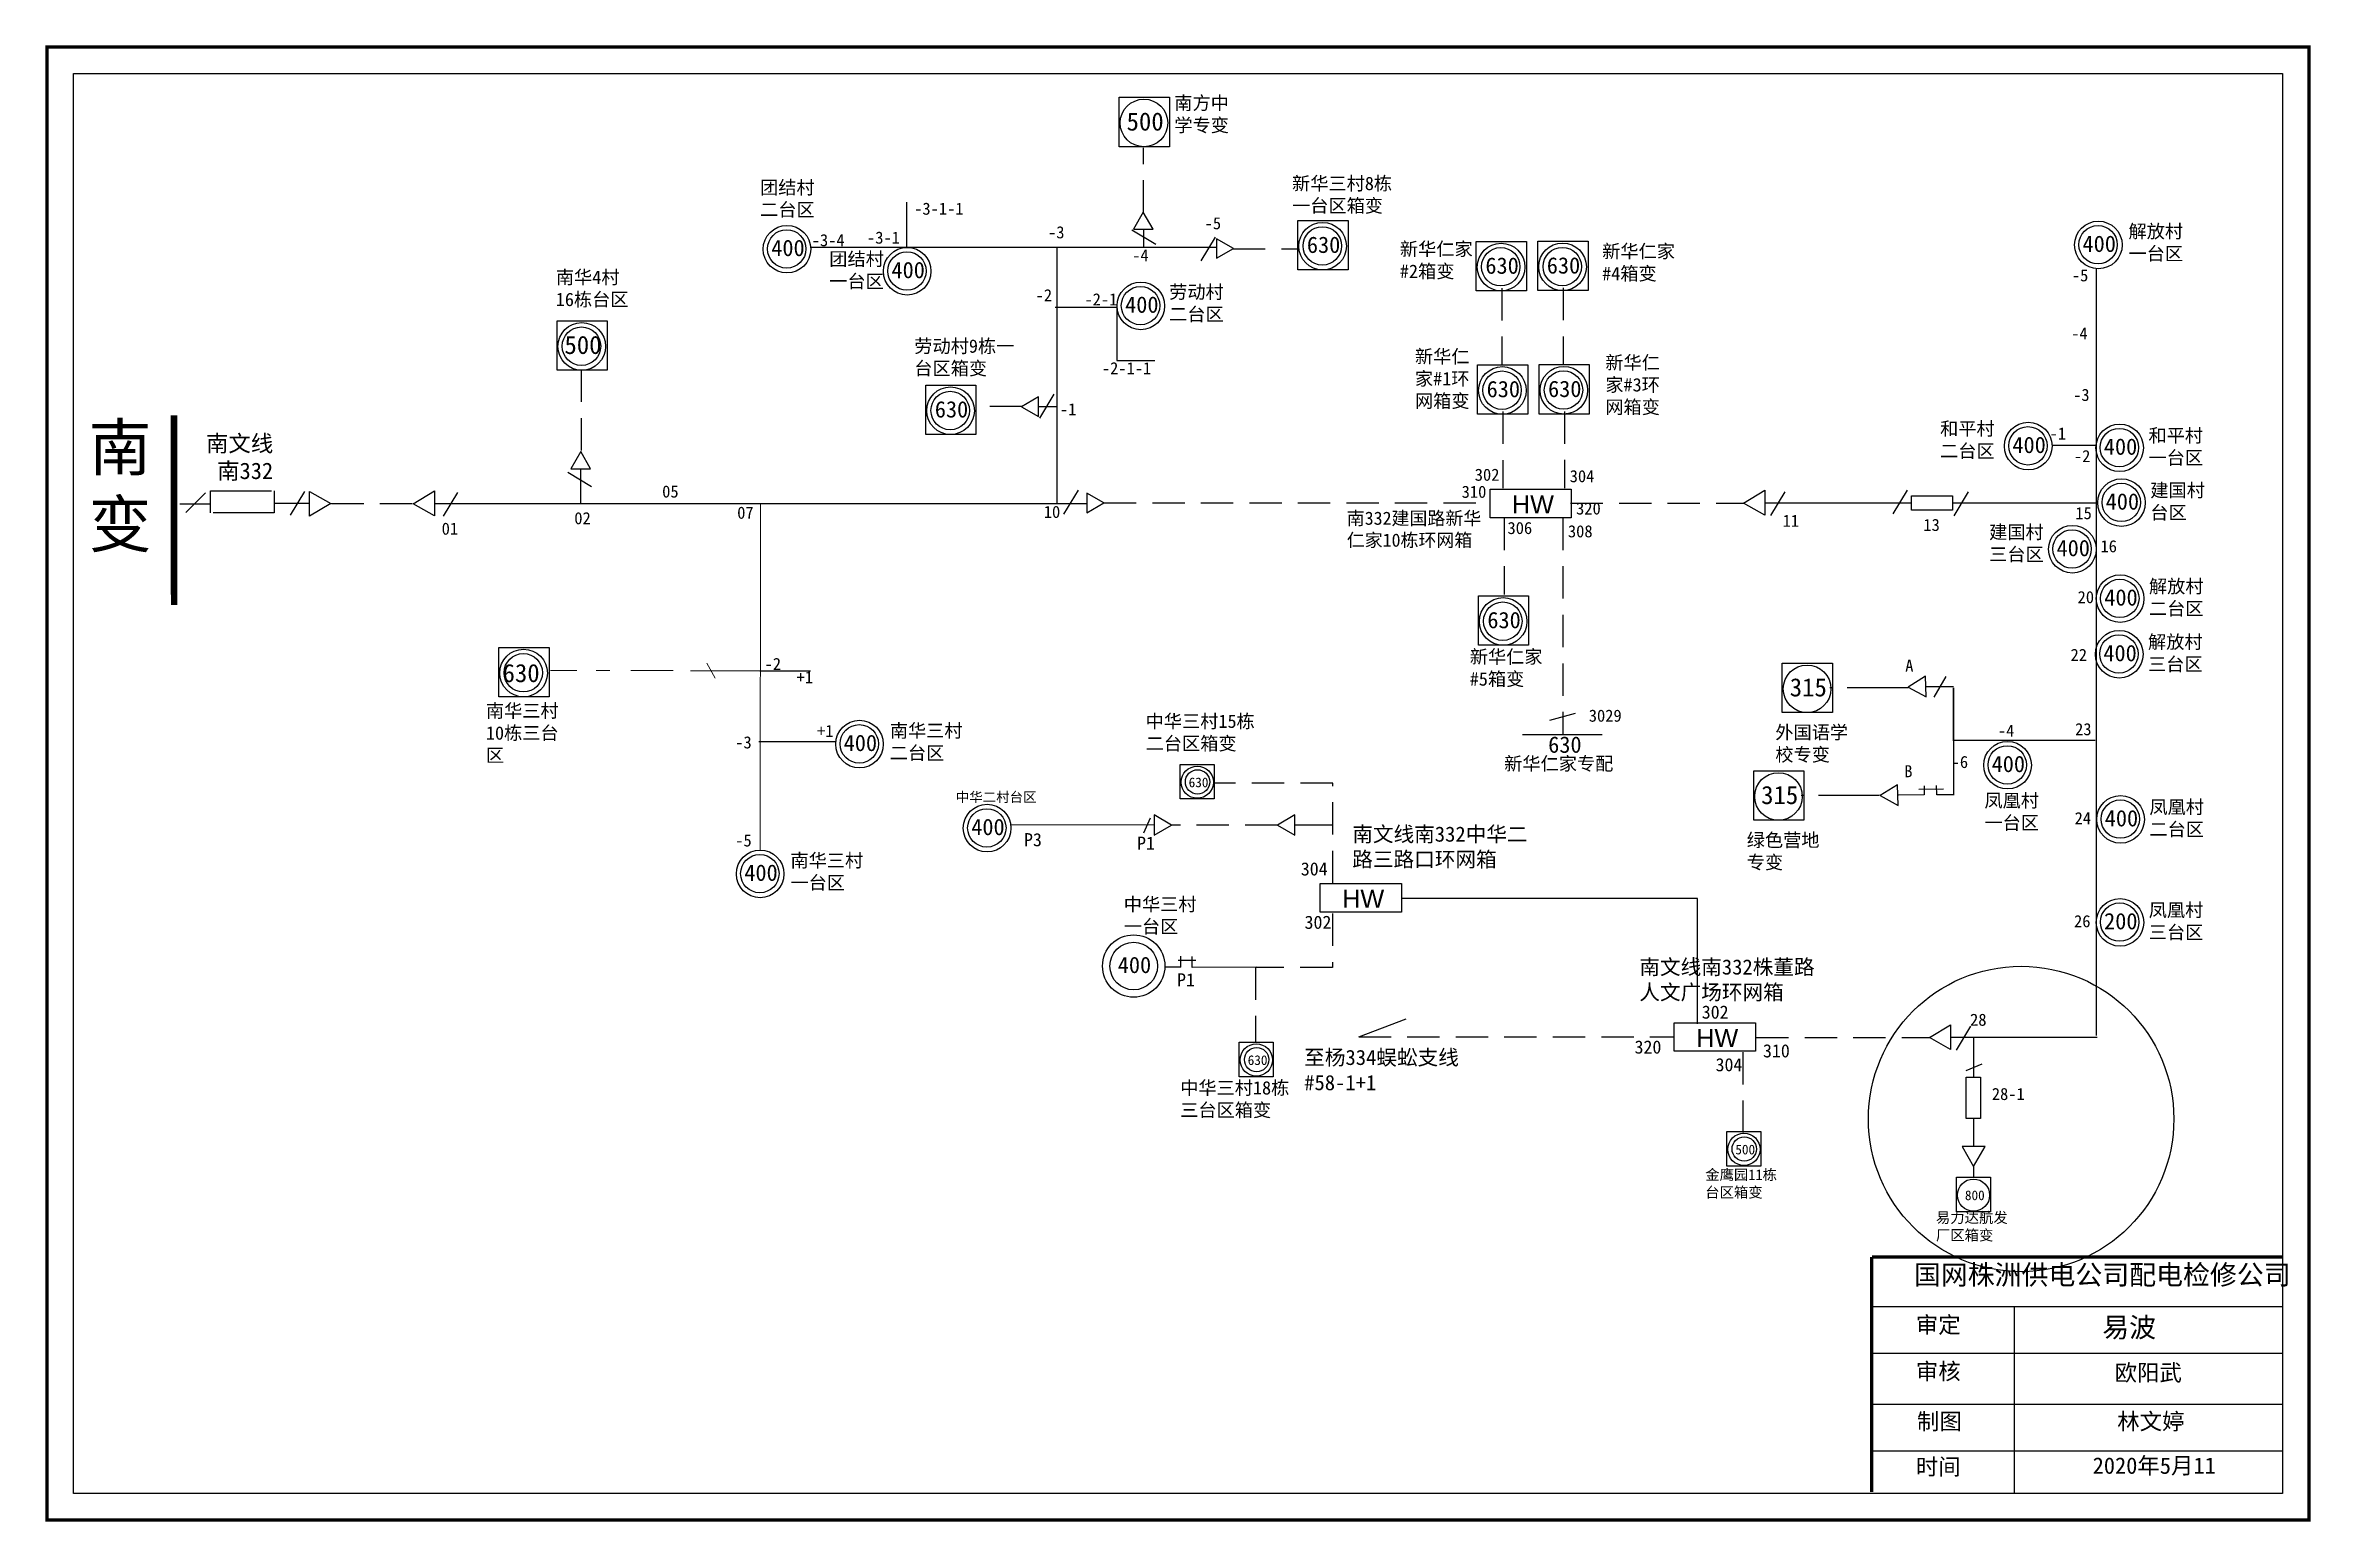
# Model space of a CAD drawing. Extents: x 0 to 344, y -1 to 224.
import ezdxf

# ---------------------------------------------------------------- set-up
doc = ezdxf.new("R2010")
doc.units = 0
doc.header["$LTSCALE"] = 0.774411
doc.linetypes.add('ACAD_ISO02W100', pattern=[15, 12, -3])
doc.linetypes.add('DASHED2', pattern=[9.525, 6.35, -3.175])
doc.layers.get('0').update_dxf_attribs({"linetype": 'CONTINUOUS'})
doc.styles.add('hztxt_txtstyle_0.00_0_0', font='', dxfattribs={"bigfont": 'hztxt.shx'})
doc.styles.add('SimSun_txtstyle_2.03_0_0', font='', dxfattribs={"height": 2.028538})
doc.styles.add('SimSun_txtstyle_2.50_0_0', font='', dxfattribs={"height": 2.5})
doc.styles.add('SimSun_txtstyle_3.04_0_0', font='', dxfattribs={"height": 3.042807})
doc.styles.get("Standard").update_dxf_attribs({"font": '', "height": 2.5})
doc.styles.add('字体', font='simkai_0.ttf', dxfattribs={"height": 2.5})
doc.styles.get('hztxt_txtstyle_0.00_0_0').set_extended_font_data('hztxt')
doc.styles.get('SimSun_txtstyle_2.03_0_0').set_extended_font_data('SimSun')
doc.styles.get('SimSun_txtstyle_2.50_0_0').set_extended_font_data('SimSun')
doc.styles.get('SimSun_txtstyle_3.04_0_0').set_extended_font_data('SimSun')
doc.styles.get('Standard').set_extended_font_data('SimSun')

msp = doc.modelspace()

# ---------------------------------------------------------------- linework, layer by layer
at = {"linetype": 'DASHED2'}
for p, q in [((166.59, 198.4), (166.59, 208.26)), ((180.2, 192.9), (190.05, 192.9)), ((221.06, 186.92), (221.06, 175.26)), ((230.4, 186.95), (230.4, 175.29)), ((81.08, 174.52), (81.08, 161.95)), ((148.12, 168.92), (141.17, 168.92)), ((221.25, 168.14), (221.25, 156.49)), ((230.59, 168.17), (230.59, 156.52)), ((43.1, 154.14), (55.67, 154.14)), ((160.56, 154.25), (219.36, 154.25)), ((221.45, 151.99), (221.45, 140.34)), ((230.38, 151.99), (230.38, 119)), ((231.53, 154.24), (257.95, 154.24)), ((195.36, 111.66), (177.43, 111.66)), ((195.36, 96.45), (195.36, 111.66)), ((195.33, 91.81), (195.33, 83.63)), ((195.33, 83.63), (183.62, 83.63)), ((183.62, 83.63), (183.62, 72.21)), ((199.33, 73.1), (247.29, 73.1)), ((259.77, 72.99), (286.19, 72.99))]:
    msp.add_line(p, q, dxfattribs=at)
at = {"linetype": 'Continuous'}
for p, q in [((130.61, 193.22), (130.61, 199.97)), ((177.67, 193.1), (115.99, 193.1)), ((153.44, 154.12), (153.44, 193.08)), ((168.45, 193.55), (164.82, 195.74)), ((166.6, 195.93), (166.6, 193.13)), ((175.35, 191.04), (177.54, 194.67)), ((311.47, 189.92), (311.47, 73.28)), ((162.65, 183.98), (153.18, 183.98)), ((162.54, 183.96), (162.54, 175.93)), ((162.54, 175.93), (168.31, 175.93)), ((150.6, 168.93), (153.4, 168.93)), ((152.98, 170.77), (150.79, 167.15)), ((311.5, 162.98), (304.87, 162.98)), ((82.67, 156.7), (79.04, 158.89)), ((81.03, 154.14), (81.03, 159.49)), ((23.96, 155.79), (20.97, 152.79)), ((36.87, 152.37), (39.06, 155.99)), ((39.78, 152.22), (39.78, 155.99)), ((39.78, 155.99), (43.01, 154.17)), ((55.53, 154.12), (58.77, 156.07)), ((58.77, 156.07), (58.77, 152.31)), ((60.13, 152.22), (62.31, 155.85)), ((154.5, 152.56), (156.69, 156.19)), ((257.85, 154.22), (261.09, 156.17)), ((261.09, 156.17), (261.09, 152.41)), ((261.99, 152.32), (264.18, 155.95)), ((280.59, 152.58), (282.78, 156.21)), ((289.86, 152.31), (292.05, 155.94)), ((34.41, 154.24), (39.67, 154.24)), ((43.01, 154.17), (39.78, 152.22)), ((58.77, 152.31), (55.53, 154.12)), ((58.8, 154.15), (157.92, 154.15)), ((261.09, 152.41), (257.85, 154.22)), ((261.07, 154.29), (283.36, 154.29)), ((289.78, 154.26), (311.47, 154.26)), ((108.26, 128.72), (115.98, 128.72)), ((288.61, 127.88), (286.77, 124.74)), ((289.78, 126.31), (285.6, 126.31)), ((289.78, 118.1), (289.78, 126.13)), ((289.78, 126.13), (289.78, 109.81)), ((228.4, 121.2), (232.3, 122.27)), ((108.08, 117.97), (119.79, 117.97)), ((224.21, 119.04), (236.32, 119.04)), ((311.32, 118.13), (289.72, 118.13)), ((284.5, 110.74), (288.23, 110.79)), ((285.31, 111.24), (285.31, 109.88)), ((287.22, 109.88), (287.17, 111.29)), ((285.31, 109.88), (281.38, 109.83)), ((289.74, 109.88), (287.22, 109.88)), ((250.84, 94.11), (205.94, 94.11)), ((250.84, 75.06), (250.84, 94.11)), ((199.33, 73.1), (206.51, 75.79)), ((286.09, 72.97), (289.33, 74.92)), ((289.33, 71.16), (286.09, 72.97)), ((289.31, 73.04), (311.6, 73.04)), ((289.33, 74.92), (289.33, 71.16)), ((290.23, 71.07), (292.42, 74.7)), ((292.82, 73.06), (292.82, 66.94)), ((291.71, 67.98), (294.12, 68.97)), ((292.82, 53.36), (292.82, 51.77)), ((277.35, 32.1), (339.71, 32.1)), ((298.99, 32.09), (298.99, 3.76)), ((277.35, 25), (339.71, 25)), ((277.35, 17.25), (339.71, 17.25)), ((277.35, 10.14), (339.71, 10.14))]:
    msp.add_line(p, q, dxfattribs=at)
at = {"linetype": 'ACAD_ISO02W100'}
for p, q in [((24.72, 154.06), (20.04, 154.06)), ((282.87, 126.16), (270.96, 126.16)), ((278.52, 109.78), (266.61, 109.78))]:
    msp.add_line(p, q, dxfattribs=at)
at = {"color": 7, "linetype": 'Continuous', "lineweight": 0, "ltscale": 1.146922}
msp.add_line((108.36, 154.15), (108.3, 101.47), dxfattribs=at)
at = {"color": 7, "linetype": 'Continuous', "lineweight": 0, "ltscale": 0.819825}
msp.add_line((80.42, 128.79), (76.42, 128.79), dxfattribs=at)
at = {"color": 7, "linetype": 'DASHED2', "lineweight": 0, "ltscale": 1.30096}
msp.add_line((95.05, 128.79), (83.36, 128.79), dxfattribs=at)
at = {"color": 7, "linetype": 'Continuous', "lineweight": 0, "ltscale": 0.983301}
for p, q in [((108.26, 128.72), (97.7, 128.72)), ((100.17, 129.87), (101.45, 127.61))]:
    msp.add_line(p, q, dxfattribs=at)
at = {"linetype": 'ByBlock'}
msp.add_line((183.74, 83.68), (174, 83.64), dxfattribs=at)
at = {"color": 0, "linetype": 'DASHED2'}
for p, q in [((257.71, 70.76), (257.71, 58.55)), ((292.79, 60.67), (292.79, 56.35))]:
    msp.add_line(p, q, dxfattribs=at)
at = {"linetype": 'Continuous', "const_width": 0.5}
msp.add_lwpolyline([(-0.15, 223.58), (343.83, 223.58), (343.83, -0.39), (-0.15, -0.39)], close=True, dxfattribs=at)
at = {"linetype": 'Continuous'}
for points in [[(3.9, 219.53), (339.78, 219.53), (339.78, 3.66), (3.9, 3.66)], [(166.56, 198.48), (165.06, 195.89), (168.05, 195.89)], [(180.27, 192.93), (177.68, 194.42), (177.68, 191.44)], [(148.05, 168.88), (150.64, 167.39), (150.64, 170.38)], [(81.01, 162.05), (79.51, 159.46), (82.5, 159.46)], [(160.56, 154.26), (157.97, 155.76), (157.97, 152.77)], [(283.35, 155.33), (289.62, 155.33), (289.62, 153.15), (283.35, 153.15)], [(282.87, 126.26), (285.6, 124.78), (285.52, 127.89)], [(278.61, 109.76), (281.34, 108.27), (281.26, 111.38)], [(170.87, 105.28), (168.2, 106.82), (168.2, 103.74)], [(186.95, 105.28), (189.62, 103.74), (189.62, 106.82)], [(291.71, 60.67), (291.71, 66.94), (293.88, 66.94), (293.88, 60.67)], [(292.82, 53.36), (294.58, 56.4), (291.06, 56.4)]]:
    msp.add_lwpolyline(points, close=True, dxfattribs=at)
at = {"color": 0, "linetype": 'Continuous'}
for points in [[(162.89, 215.92), (170.53, 215.92), (170.53, 208.41), (162.89, 208.41)], [(190.06, 197.19), (197.7, 197.19), (197.7, 189.69), (190.06, 189.69)], [(217.2, 194.02), (224.84, 194.02), (224.84, 186.52), (217.2, 186.52)], [(226.55, 194.05), (234.19, 194.05), (234.19, 186.55), (226.55, 186.55)], [(77.41, 181.95), (85.05, 181.95), (85.05, 174.44), (77.41, 174.44)], [(217.39, 175.25), (225.03, 175.25), (225.03, 167.74), (217.39, 167.74)], [(226.74, 175.28), (234.38, 175.28), (234.38, 167.77), (226.74, 167.77)], [(133.48, 172.17), (141.12, 172.17), (141.12, 164.66), (133.48, 164.66)], [(217.51, 140.13), (225.15, 140.13), (225.15, 132.63), (217.51, 132.63)], [(68.56, 132.29), (76.2, 132.29), (76.2, 124.78), (68.56, 124.78)], [(263.73, 129.89), (271.37, 129.89), (271.37, 122.38), (263.73, 122.38)], [(172.18, 114.5), (177.33, 114.5), (177.33, 109.24), (172.18, 109.24)], [(259.38, 113.52), (267.02, 113.52), (267.02, 106.01), (259.38, 106.01)], [(181.15, 72.27), (186.31, 72.27), (186.31, 67.01), (181.15, 67.01)], [(255.3, 58.68), (260.46, 58.68), (260.46, 53.42), (255.3, 53.42)], [(290.22, 51.73), (295.37, 51.73), (295.37, 46.46), (290.22, 46.46)]]:
    msp.add_lwpolyline(points, close=True, dxfattribs=at)
at = {"linetype": 'Continuous'}
for points, const_width in [([(19.17, 167.56), (19.19, 138.74)], 1), ([(277.31, 39.61), (277.31, 3.88)], 0.5), ([(277.35, 39.61), (339.71, 39.61)], 0.5)]:
    msp.add_lwpolyline(points, dxfattribs=dict(at, const_width=const_width))
at = {"linetype": 'ACAD_ISO02W100'}
msp.add_lwpolyline([(34.4, 156.07), (34.4, 152.73), (24.72, 152.73), (24.72, 156.07)], close=True, dxfattribs=at)
at = {"color": 0}
for points in [[(219.29, 156.34), (231.64, 156.34), (231.64, 152.01), (219.29, 152.01)], [(193.48, 96.37), (205.83, 96.37), (205.83, 92.04), (193.48, 92.04)], [(247.31, 75.22), (259.66, 75.22), (259.66, 70.88), (247.31, 70.88)]]:
    msp.add_lwpolyline(points, close=True, dxfattribs=at)
at = {"linetype": 'Continuous'}
for points in [[(168.2, 105.28), (146.39, 105.32)], [(166.65, 104.1), (167.64, 106.35)], [(195.21, 105.28), (189.62, 105.28)], [(172.28, 83.67), (169.83, 83.67)], [(171.86, 84.73), (174.55, 84.73)], [(172.28, 83.67), (172.29, 85.32)], [(174, 83.64), (174, 85.3)]]:
    msp.add_lwpolyline(points, dxfattribs=at)
at = {"linetype": 'DASHED2'}
msp.add_lwpolyline([(186.95, 105.28), (170.87, 105.28)], dxfattribs=at)
at = {"color": 0, "linetype": 'Continuous'}
for centre, radius in [((166.66, 212.02), 3.62), ((112.38, 192.83), 3.62), ((193.83, 193.29), 3.62), ((311.79, 193.47), 3.62), ((311.74, 193.51), 2.92), ((112.34, 192.87), 2.92), ((130.66, 189.48), 3.62), ((193.79, 193.33), 2.92), ((220.97, 190.12), 3.62), ((220.92, 190.16), 2.92), ((230.32, 190.15), 3.62), ((230.27, 190.19), 2.92), ((130.62, 189.51), 2.92), ((166.19, 184.21), 3.62), ((166.14, 184.25), 2.92), ((81.18, 178.05), 3.62), ((81.13, 178.08), 2.92), ((221.16, 171.35), 3.62), ((221.12, 171.39), 2.92), ((230.51, 171.38), 3.62), ((230.46, 171.42), 2.92), ((137.25, 168.27), 3.62), ((137.2, 168.3), 2.92), ((301.13, 162.89), 3.62), ((301.08, 162.93), 2.92), ((315.03, 162.63), 3.62), ((314.98, 162.67), 2.92), ((315.31, 154.3), 3.62), ((315.27, 154.33), 2.92), ((307.84, 147.21), 3.62), ((307.8, 147.25), 2.92), ((315.1, 139.7), 3.62), ((315.05, 139.74), 2.92), ((221.28, 136.23), 3.62), ((221.23, 136.27), 2.92), ((314.96, 131.25), 3.62), ((72.33, 128.39), 3.62), ((72.28, 128.43), 2.92), ((314.91, 131.29), 2.92), ((267.5, 125.99), 3.62), ((123.41, 117.58), 3.62), ((123.37, 117.62), 2.92), ((297.98, 114.38), 3.62), ((297.93, 114.42), 2.92), ((263.15, 109.62), 3.62), ((142.81, 104.81), 3.62), ((142.77, 104.84), 2.92), ((315.17, 106.14), 3.62), ((315.12, 106.18), 2.92), ((108.3, 97.85), 3.62), ((108.25, 97.89), 2.92), ((315.08, 90.48), 3.62), ((315.03, 90.52), 2.92), ((165.1, 83.84), 4.74), ((165.1, 83.84), 3.62)]:
    msp.add_circle(centre, radius, dxfattribs=at)
at = {"color": 7}
for centre in [(174.77, 111.79), (183.75, 69.56), (257.9, 55.97), (292.81, 49.01)]:
    msp.add_circle(centre, 2.45, dxfattribs=at)
at = {"color": 7, "linetype": 'Continuous'}
for centre in [(174.81, 111.84), (183.79, 69.61), (257.94, 56.02)]:
    msp.add_circle(centre, 1.85, dxfattribs=at)
at = {"color": 1, "linetype": 'Continuous'}
msp.add_circle((300.05, 60.59), 23.22, dxfattribs=at)

# ---------------------------------------------------------------- texts
at = {"attachment_point": 1}
for s, insert, char_height, width in [('{\\H0.9086x;500}', (164.02, 213.63), 3.0428, 6.4001), ('{\\H0.9086x;400}', (109.99, 194.27), 2.7385, 5.7601), ('{\\H0.9086x;630}', (191.44, 194.75), 2.7385, 5.7601), ('{\\H0.9086x;400}', (309.38, 194.9), 2.7385, 5.7601), ('{\\H0.9086x;400}', (128.27, 190.91), 2.7385, 5.7601), ('{\\H0.9086x;630}', (218.58, 191.58), 2.7385, 5.7601), ('{\\H0.9086x;630}', (227.92, 191.61), 2.7385, 5.7601), ('{\\H0.9086x;400}', (163.8, 185.65), 2.7385, 5.7601), ('{\\H0.9086x;500}', (78.54, 179.66), 3.0428, 6.4001), ('{\\H0.9086x;630}', (218.77, 172.81), 2.7385, 5.7601), ('{\\H0.9086x;630}', (228.11, 172.84), 2.7385, 5.7601), ('{\\H0.9086x;630}', (134.86, 169.73), 2.7385, 5.7601), ('{\\H0.9086x;400}', (298.72, 164.32), 2.7385, 5.7601), ('{\\H0.9086x;400}', (312.62, 164.06), 2.7385, 5.7601), ('{\\H0.9086x;400}', (312.9, 155.72), 2.7385, 5.7601), ('{\\H0.9086x;400}', (305.43, 148.64), 2.7385, 5.7601), ('{\\H0.9086x;400}', (312.69, 141.13), 2.7385, 5.7601), ('{\\H0.9086x;630}', (218.88, 137.69), 2.7385, 5.7601), ('{\\H0.9086x;400}', (312.55, 132.67), 2.7385, 5.7601), ('{\\H0.9086x;315}', (264.86, 127.6), 3.0428, 6.4001), ('{\\H0.9086x;400}', (121, 119.01), 2.7385, 5.7601), ('{\\H0.9086x;630}', (228.13, 118.75), 2.7385, 5.7601), ('{\\H0.9086x;400}', (295.56, 115.81), 2.7385, 5.7601), ('630', (173.46, 112.5), 1.472, 3.0961), ('{\\H0.9086x;315}', (260.51, 111.23), 3.0428, 6.4001), ('{\\H0.9086x;400}', (312.76, 107.56), 2.7385, 5.7601), ('{\\H0.9086x;400}', (140.4, 106.23), 2.7385, 5.7601), ('P3', (148.42, 104.05), 2, 4.8377), ('P1', (165.61, 103.52), 2, 4.8377), ('{\\H0.9086x;400}', (105.89, 99.28), 2.7385, 5.7601), ('304', (190.51, 99.61), 2, 4.8377), ('302', (191.08, 91.5), 2, 4.8377), ('{\\H0.9086x;200}', (312.66, 91.91), 2.7385, 5.7601), ('{\\H0.9086x;400}', (162.68, 85.26), 2.7385, 5.7601), ('P1', (171.69, 82.74), 2, 4.8377), ('302', (251.48, 77.84), 2, 4.8377), ('320', (241.26, 72.53), 2, 4.8377), ('630', (182.44, 70.27), 1.472, 3.0961), ('304', (253.58, 69.84), 2, 4.8377), ('310', (260.79, 71.95), 2, 4.8377), ('500', (256.59, 56.68), 1.472, 3.0961), ('800', (291.5, 49.72), 1.472, 3.0961)]:
    msp.add_mtext(s, dxfattribs=dict(at, insert=insert, char_height=char_height, width=width))
at = {"color": 7, "attachment_point": 1}
for s, insert, char_height, width in [('南方中学专变', (171.28, 216.08), 2.029, 10.6949), ('团结村二台区', (108.29, 203.23), 2.029, 9.1801), ('新华三村8栋一台区箱变', (189.18, 203.84), 2.0285, 16.232), ('解放村一台区', (316.37, 196.56), 2.029, 9.5895), ('新华仁家#2箱变', (205.58, 193.87), 2.029, 11.7773), ('新华仁家#4箱变', (236.34, 193.53), 2.029, 11.7773), ('南华4村16栋台区', (77.23, 189.59), 2.029, 11.1715), ('团结村一台区', (118.81, 192.35), 2.029, 9.1801), ('劳动村二台区', (170.49, 187.35), 2.029, 9.1801), ('劳动村9栋一台区箱变', (131.74, 179.11), 2.029, 16.2202), ('新华仁家#1环网箱变', (207.87, 177.54), 2.029, 10.6949), ('新华仁家#3环网箱变', (236.82, 176.61), 2.029, 10.6949), ('和平村二台区', (287.72, 166.55), 2.029, 9.5895), ('和平村一台区', (319.41, 165.52), 2.029, 9.5895), ('建国村台区', (319.69, 157.19), 2.029, 9.5895), ('建国村三台区', (295.18, 150.83), 2.029, 9.5895), ('解放村二台区', (319.48, 142.59), 2.029, 9.5895), ('解放村三台区', (319.34, 134.14), 2.029, 9.5895), ('新华仁家#5箱变', (216.2, 131.88), 2.029, 12.058), ('南华三村二台区', (128.01, 120.64), 2.029, 11.9225), ('中华三村15栋二台区箱变', (166.92, 122.08), 2.0285, 17.1447), ('外国语学校专变', (262.67, 120.39), 2.029, 13.431), ('新华仁家专配', (221.43, 115.63), 2.029, 17.5898), ('中华二村台区', (138.05, 110.28), 1.5, 17.1447), ('凤凰村一台区', (294.46, 110.02), 2.029, 9.5895), ('凤凰村二台区', (319.55, 109.03), 2.029, 9.5895), ('绿色营地专变', (258.32, 104.01), 2.029, 13.431), ('南华三村一台区', (112.9, 100.91), 2.029, 11.9225), ('中华三村一台区', (163.59, 94.25), 2.029, 13.5832), ('凤凰村三台区', (319.45, 93.37), 2.029, 9.5895), ('中华三村18栋三台区箱变', (172.17, 66.34), 2.0285, 17.1447)]:
    msp.add_mtext(s, dxfattribs=dict(at, insert=insert, char_height=char_height, width=width))
at = {"attachment_point": 1}
for s, insert, char_height, width, style in [('{\\fSimSun|b0|i0|c134|p2;-3-1-1}', (131.72, 199.91), 1.84, 4.8234, 'hztxt_txtstyle_0.00_0_0'), ('{\\fSimSun|b0|i0|c134|p2;-5}', (175.89, 197.7), 1.84, 4.8234, 'hztxt_txtstyle_0.00_0_0'), ('{\\fSimSun|b0|i0|c134|p2;-3-4}', (116.14, 195.12), 1.84, 4.8234, 'hztxt_txtstyle_0.00_0_0'), ('{\\fSimSun|b0|i0|c134|p2;-3-1}', (124.55, 195.51), 1.84, 4.8234, 'hztxt_txtstyle_0.00_0_0'), ('{\\fSimSun|b0|i0|c134|p2;-3}', (152.08, 196.32), 1.84, 4.8234, 'hztxt_txtstyle_0.00_0_0'), ('{\\fSimSun|b0|i0|c134|p2;-4}', (164.87, 192.81), 1.84, 4.8234, 'hztxt_txtstyle_0.00_0_0'), ('{\\fSimSun|b0|i0|c134|p2;-5}', (307.76, 189.78), 1.84, 4.8234, 'hztxt_txtstyle_0.00_0_0'), ('{\\fSimSun|b0|i0|c134|p2;-2}', (150.19, 186.75), 1.84, 4.8234, 'hztxt_txtstyle_0.00_0_0'), ('{\\fSimSun|b0|i0|c134|p2;-2-1}', (157.61, 186.12), 1.84, 4.8234, 'hztxt_txtstyle_0.00_0_0'), ('{\\fSimSun|b0|i0|c134|p2;-4}', (307.66, 180.94), 1.84, 4.8234, 'hztxt_txtstyle_0.00_0_0'), ('{\\fSimSun|b0|i0|c134|p2;-2-1-1}', (160.26, 175.65), 1.84, 4.8234, 'hztxt_txtstyle_0.00_0_0'), ('{\\fSimSun|b0|i0|c134|p2;-1}', (153.89, 169.42), 1.84, 4.8234, 'hztxt_txtstyle_0.00_0_0'), ('{\\fSimSun|b0|i0|c134|p2;-3}', (307.95, 171.6), 1.84, 4.8234, 'hztxt_txtstyle_0.00_0_0'), ('{\\fSimSun|b0|i0|c134|p2;-1}', (304.38, 165.73), 1.84, 4.8234, 'hztxt_txtstyle_0.00_0_0'), ('{\\fSimSun|b0|i0|c134|p2;-2}', (308.07, 162.29), 1.84, 4.8234, 'hztxt_txtstyle_0.00_0_0'), ('{\\fSimSun|b0|i0|c134|p2;302}', (216.96, 159.46), 1.84, 4.8234, 'hztxt_txtstyle_0.00_0_0'), ('{\\fSimSun|b0|i0|c134|p2;304}', (231.4, 159.24), 1.84, 4.8234, 'hztxt_txtstyle_0.00_0_0'), ('{\\fSimSun|b0|i0|c134|p2;05}', (93.4, 156.91), 1.84, 4.8234, 'hztxt_txtstyle_0.00_0_0'), ('{\\fSimSun|b0|i0|c134|p2;310}', (214.97, 156.87), 1.84, 4.8234, 'hztxt_txtstyle_0.00_0_0'), ('{\\fSimSun|b0|i0|c134|p2;02}', (80.04, 152.85), 1.84, 4.8234, 'hztxt_txtstyle_0.00_0_0'), ('{\\fSimSun|b0|i0|c134|p2;07}', (104.81, 153.69), 1.84, 4.8234, 'hztxt_txtstyle_0.00_0_0'), ('{\\fSimSun|b0|i0|c134|p2;10}', (151.43, 153.81), 1.84, 4.8234, 'hztxt_txtstyle_0.00_0_0'), ('{\\fSimSun|b0|i0|c134|p2;320}', (232.37, 154.33), 1.84, 4.8234, 'hztxt_txtstyle_0.00_0_0'), ('{\\fSimSun|b0|i0|c134|p2;11}', (263.78, 152.46), 1.84, 4.8234, 'hztxt_txtstyle_0.00_0_0'), ('{\\fSimSun|b0|i0|c134|p2;13}', (285.18, 151.83), 1.84, 4.8234, 'hztxt_txtstyle_0.00_0_0'), ('{\\fSimSun|b0|i0|c134|p2;15}', (308.29, 153.62), 1.84, 4.8234, 'hztxt_txtstyle_0.00_0_0'), ('{\\fSimSun|b0|i0|c134|p2;01}', (59.87, 151.26), 1.84, 4.8234, 'hztxt_txtstyle_0.00_0_0'), ('{\\fSimSun|b0|i0|c134|p2;306}', (221.94, 151.36), 1.84, 4.8234, 'hztxt_txtstyle_0.00_0_0'), ('{\\fSimSun|b0|i0|c134|p2;308}', (231.13, 150.86), 1.84, 4.8234, 'hztxt_txtstyle_0.00_0_0'), ('{\\fSimSun|b0|i0|c134|p2;16}', (312.11, 148.59), 1.84, 4.8234, 'hztxt_txtstyle_0.00_0_0'), ('{\\fSimSun|b0|i0|c134|p2;20}', (308.63, 140.85), 1.84, 4.8234, 'hztxt_txtstyle_0.00_0_0'), ('{\\fSimSun|b0|i0|c134|p2;22}', (307.56, 132.07), 1.84, 4.8234, 'hztxt_txtstyle_0.00_0_0'), ('{\\H0.9086x;630}', (69.13, 129.77), 3.0428, 6.4001, 'SimSun_txtstyle_3.04_0_0'), ('{\\fSimSun|b0|i0|c134|p2;-2}', (108.97, 130.69), 1.84, 4.8234, 'hztxt_txtstyle_0.00_0_0'), ('{\\fSimSun|b0|i0|c134|p2;+1}', (113.85, 128.66), 1.84, 4.8234, 'hztxt_txtstyle_0.00_0_0'), ('{\\fSimSun|b0|i0|c134|p2;A}', (282.42, 130.43), 1.84, 4.8234, 'hztxt_txtstyle_0.00_0_0'), ('{\\fSimSun|b0|i0|c134|p2;3029}', (234.3, 122.83), 1.84, 4.8234, 'hztxt_txtstyle_0.00_0_0'), ('{\\fSimSun|b0|i0|c134|p2;23}', (308.25, 120.77), 1.84, 4.8234, 'hztxt_txtstyle_0.00_0_0'), ('{\\fSimSun|b0|i0|c134|p2;-3}', (104.51, 118.77), 1.84, 4.8234, 'hztxt_txtstyle_0.00_0_0'), ('{\\fSimSun|b0|i0|c134|p2;+1}', (116.95, 120.51), 1.84, 4.8234, 'hztxt_txtstyle_0.00_0_0'), ('{\\fSimSun|b0|i0|c134|p2;-4}', (296.52, 120.55), 1.84, 4.8234, 'hztxt_txtstyle_0.00_0_0'), ('{\\fSimSun|b0|i0|c134|p2;B}', (282.27, 114.38), 1.84, 4.8234, 'hztxt_txtstyle_0.00_0_0'), ('{\\fSimSun|b0|i0|c134|p2;-6}', (289.48, 115.79), 1.84, 4.8234, 'hztxt_txtstyle_0.00_0_0'), ('{\\fSimSun|b0|i0|c134|p2;24}', (308.18, 107.24), 1.84, 4.8234, 'hztxt_txtstyle_0.00_0_0'), ('{\\fSimSun|b0|i0|c134|p2;-5}', (104.51, 103.86), 1.84, 4.8234, 'hztxt_txtstyle_0.00_0_0'), ('{\\fSimSun|b0|i0|c134|p2;南文线南332中华二路三路口环网箱}', (198.34, 105.05), 2.3, 26.7139, '字体'), ('{\\fSimSun|b0|i0|c134|p2;26}', (308.09, 91.58), 1.84, 4.8234, 'hztxt_txtstyle_0.00_0_0'), ('{\\fSimSun|b0|i0|c134|p2;南文线南332株董路人文广场环网箱}', (241.99, 84.85), 2.3, 26.7139, '字体'), ('{\\fSimSun|b0|i0|c134|p2;28}', (292.28, 76.6), 1.84, 4.8234, 'hztxt_txtstyle_0.00_0_0'), ('{\\fSimSun|b0|i0|c134|p2;至杨334蜈蚣支线#58-1+1}', (191.03, 71.1), 2.3, 26.7139, '字体'), ('{\\fSimSun|b0|i0|c134|p2;28-1}', (295.59, 65.31), 1.84, 4.8234, 'hztxt_txtstyle_0.00_0_0'), ('{\\fSimSun|b0|i0|c134|p2;金鹰园11栋台区箱变}', (252.01, 52.91), 1.6, 12.3377, '字体'), ('{\\fSimSun|b0|i0|c134|p2;易力达航发厂区箱变}', (287.09, 46.39), 1.6, 12.3377, '字体')]:
    msp.add_mtext(s, dxfattribs=dict(at, insert=insert, char_height=char_height, width=width, style=style))
at = {"linetype": 'Continuous', "attachment_point": 1}
for s, insert, char_height, width, style in [('{\\fSimSun|b0|i0|c134|p2;南\\f\uffbfﾬￌﾣﾤ_GB2312|b0|i0|c134|p49; \\P\\fSimSun|b0|i0|c134|p2;变}', (6.2, 166.2), 7, 46.6545, '字体'), ('{\\fSimSun|b0|i0|c134|p2;南文线\\P 南332}', (24.03, 164.55), 2.5, 22.8827, '字体'), ('{\\fSimSun|b0|i0|c134|p2;国网株洲供电公司配电检修公司}', (283.74, 38.4), 3, 82.0179, '字体'), ('{\\fSimSun|b0|i0|c134|p2;易波}', (312.38, 30.41), 3, 23.4615, '字体'), ('林文婷', (314.66, 15.86), 2.5, 23.4615, 'SimSun_txtstyle_2.50_0_0'), ('2020年5月11', (310.92, 9.14), 2.5, 23.4615, 'SimSun_txtstyle_2.50_0_0')]:
    msp.add_mtext(s, dxfattribs=dict(at, insert=insert, char_height=char_height, width=width, style=style))
at = {"color": 0, "char_height": 2.75, "width": 8.399, "attachment_point": 1, "style": 'hztxt_txtstyle_0.00_0_0'}
for insert in [(222.61, 155.42), (196.8, 95.45), (250.63, 74.29)]:
    msp.add_mtext('{\\fArial|b0|i0|c0|p32;HW}', dxfattribs=dict(at, insert=insert))
at = {"color": 0, "insert": (197.5, 152.93), "char_height": 2, "width": 22.6265, "attachment_point": 1}
msp.add_mtext('南332建国路新华仁家10栋环网箱', dxfattribs=at)
at = {"color": 7, "insert": (66.6, 123.67), "char_height": 2.029, "width": 11.1715, "attachment_point": 1, "style": 'SimSun_txtstyle_2.03_0_0'}
msp.add_mtext('南华三村10栋三台区', dxfattribs=at)
at = {"linetype": 'Continuous', "char_height": 2.5, "width": 23.4615, "attachment_point": 1}
for s, insert in [('审定', (284.04, 30.54)), ('审核', (284.04, 23.48)), ('欧阳武', (314.26, 23.27)), ('制图', (284.2, 15.86)), ('时间', (284.04, 8.97))]:
    msp.add_mtext(s, dxfattribs=dict(at, insert=insert))

doc.saveas('drawing.dxf')
